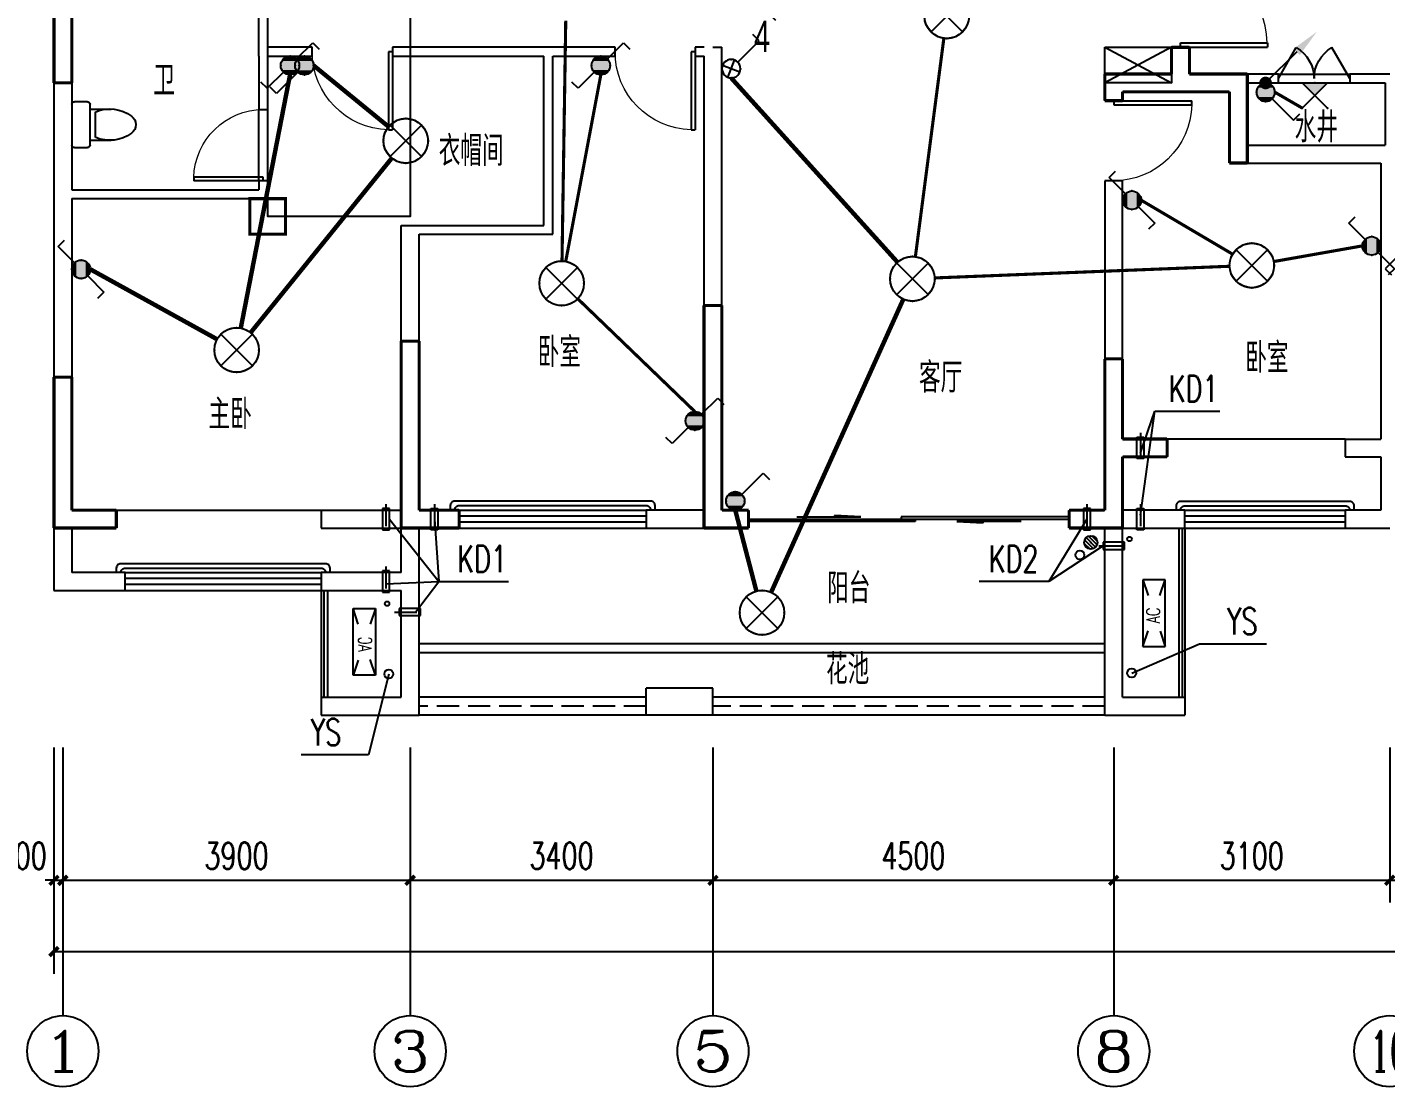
# Model space of a CAD drawing. Extents: x -993182 to -819982, y 169304 to 600104.
# Drawn here: x -984650 to -969393, y 393127 to 405030 of the extents above; entities that cross this region are included whole.
import ezdxf
from ezdxf.enums import TextEntityAlignment as Align

# ---------------------------------------------------------------- set-up
doc = ezdxf.new("R2010")
doc.units = 0
doc.header["$LTSCALE"] = 1000
doc.header["$MEASUREMENT"] = 0
doc.linetypes.add('DASH', pattern=[0.35, 0.25, -0.1])
for name, color, linetype in [('AXIS', 3, 'Continuous'), ('AXIS_TEXT', 7, 'Continuous'), ('DIM-照明', 3, 'Continuous'), ('DIM_LEAD', 3, 'Continuous'), ('EQUIP-照明', 3, 'Continuous'), ('kan', 146, 'Continuous'), ('KTIAO', 124, 'Continuous'), ('LWIRE', 4, 'Continuous'), ('PUB_TEXT', 7, 'Continuous'), ('TEL_TEXT', 7, 'Continuous'), ('VPIPE-污水', 2, 'Continuous'), ('WALL', 4, 'Continuous'), ('WINDOW', 2, 'Continuous'), ('WIRE-照明', 1, 'Continuous'), ('冷凝水管', 6, 'Continuous'), ('家具', 187, 'Continuous'), ('栏杆', 169, 'Continuous'), ('空调、空调洞', 66, 'Continuous'), ('面层', 215, 'Continuous')]:
    doc.layers.add(name, color=color, linetype=linetype)
doc.layers.add('RENDERING', color=125, linetype='Continuous', lineweight=13)
doc.styles.add('_ROMANC', font='romanc__.ttf', dxfattribs={"width": 0.700005})
doc.styles.add('_TCH_AXIS', font='COMPLEX', dxfattribs={"bigfont": 'GBCBIG'})
doc.styles.add('_TCH_DIM', font='SIMPLEX', dxfattribs={"bigfont": 'GBCBIG'})
doc.styles.add('_TCH_DIM_T3', font='SIMPLEX', dxfattribs={"width": 0.705882, "bigfont": 'GBCBIG'})
doc.styles.add('_TEL_DIM', font='ICED', dxfattribs={"width": 0.8, "height": 3.5, "bigfont": 'BZHZ'})
doc.styles.add('COMPLEX', font='COMPLEX')
doc.styles.add('DIM_FONT', font='simplex_.ttf', dxfattribs={"width": 0.7, "bigfont": 'GBCBIG'})
doc.styles.get("Standard").update_dxf_attribs({"font": 'gbenor.shx', "bigfont": 'gbcbig.shx'})
doc.dimstyles.new('_TCH_ARCH&&100', dxfattribs={"dimtxt": 297.5, "dimasz": 100, "dimexe": 250, "dimexo": 300, "dimgap": 126.25, "dimtad": 1, "dimdec": 0, "dimzin": 0, "dimdsep": 46, "dimtxsty": '_TCH_DIM_T3', "dimblk": 'ARCHTICK', "dimcen": 0.09, "dimclrt": 7, "dimazin": 2, "dimtfac": 1, "dimtdec": 0, "dimtix": 1, "dimtmove": 2, "dimatfit": 3, "dimfxl": 0, "dimtolj": 1, "dimtzin": 0, "dimarcsym": 0})

# ---------------------------------------------------------------- blocks, each defined once
blk = doc.blocks.new('90304092557924')
at = {"layer": 'KTIAO'}
for p, q in [((-375, 125), (-198, 66)), ((-375, 125), (-375, -125)), ((375, 125), (-375, 125)), ((375, 125), (198, 66)), ((375, -125), (375, 125)), ((-203, -68), (-375, -125)), ((-375, -125), (375, -125)), ((200, -67), (375, -125))]:
    blk.add_line(p, q, dxfattribs=at)
at = {"layer": 'KTIAO', "style": '_ROMANC', "width": 0.7}
blk.add_text('AC', height=148.6, dxfattribs=at).set_placement((-113, -66))
at = {"layer": 'KTIAO', "style": 'DIM_FONT', "oblique": 0, "width": 0.6, "flags": 9}
for tag in ['XSIZE', 'YSIZE']:
    blk.add_attdef(tag, (-375, -125), '', height=0.5, dxfattribs=at)
blk = doc.blocks.new('A$C6A1B0631')
at = {"layer": '家具'}
for p, q in [((0, 527), (0, 667)), ((30, 697), (470, 697)), ((500, 667), (500, 527)), ((470, 497), (30, 497)), ((80, 497), (80, 267)), ((420, 497), (420, 267)), ((390, 437), (110, 437))]:
    blk.add_line(p, q, dxfattribs=at)
for centre, radius, start, end in [((30, 667), 30, 90, 180), ((470, 667), 30, 0, 90), ((30, 527), 30, 180, 270), ((470, 527), 30, 270, 0), ((477, 284), 398, 157.4505, 216.6381), ((23, 284), 398, 323.3619, 22.5495), ((250, 108), 110, 213.4509, 326.5491)]:
    blk.add_arc(centre, radius, start, end, dxfattribs=at)
blk = doc.blocks.new('q1')
at = {"color": 3, "const_width": 35}
for points in [[(-522893, -329518), (-522893, -327818)], [(-522693, -329518), (-522693, -328018)], [(-510343, -329418), (-510343, -329118)], [(-510343, -329118), (-510143, -329118)], [(-510143, -329418), (-510143, -329118)], [(-522693, -329518), (-522893, -329518)], [(-511093, -329418), (-510343, -329418)], [(-511093, -329718), (-511093, -329418)], [(-510143, -329418), (-509493, -329418)], [(-509493, -330418), (-509493, -329418)], [(-510893, -329618), (-510343, -329618)], [(-510893, -329718), (-510893, -329618)], [(-510343, -329618), (-509693, -329618)], [(-509693, -330418), (-509693, -329618)], [(-510893, -329718), (-511093, -329718)], [(-509493, -330418), (-509693, -330418)], [(-515593, -334518), (-515593, -332018)], [(-515593, -332018), (-515393, -332018)], [(-515393, -334318), (-515393, -332018)], [(-518993, -334518), (-518993, -332418)], [(-518993, -332418), (-518793, -332418)], [(-518793, -334318), (-518793, -332418)], [(-511093, -333518), (-511093, -332618)], [(-511093, -332618), (-510893, -332618)], [(-510893, -333518), (-510893, -332618)], [(-522893, -334518), (-522893, -332823)], [(-522893, -332823), (-522693, -332823)], [(-522693, -334318), (-522693, -332823)], [(-511093, -334318), (-511093, -333518)], [(-510893, -333518), (-510393, -333518)], [(-510393, -333518), (-510393, -333718)], [(-510893, -334518), (-510893, -333718)], [(-510893, -333718), (-510393, -333718)], [(-522693, -334318), (-522193, -334318)], [(-522193, -334318), (-522193, -334518)], [(-518793, -334318), (-518343, -334318)], [(-518343, -334318), (-518343, -334518)], [(-515393, -334318), (-515093, -334318)], [(-515093, -334318), (-515093, -334518)], [(-511493, -334318), (-511093, -334318)], [(-511493, -334518), (-511493, -334318)], [(-522893, -334518), (-522193, -334518)], [(-518993, -334518), (-518343, -334518)], [(-515593, -334518), (-515093, -334518)], [(-511493, -334518), (-510893, -334518)]]:
    blk.add_lwpolyline(points, dxfattribs=at)
blk.add_lwpolyline([(-520293, -331218), (-520293, -330818), (-520693, -330818), (-520693, -331218)], close=True, dxfattribs=at)
blk = doc.blocks.new('A$C06D6341B')
at = {"layer": '空调、空调洞', "linetype": 'DASH'}
for p, q in [((40, 0), (40, 340)), ((80, 290), (0, 290)), ((0, 290), (0, 50)), ((80, 50), (80, 290)), ((0, 50), (80, 50))]:
    blk.add_line(p, q, dxfattribs=at)
blk = doc.blocks.new('$DorLib2D$00000131')
at = {"color": 0, "linetype": 'Continuous'}
for p, q in [((0.15, 0.125), (0.2319, 0.1973)), ((0.2319, 0.1973), (0.2319, 0.125)), ((-0.5, 0.125), (-0.5, 0)), ((0.0192, 0.125), (-0.5, 0.125)), ((0.0192, 0), (0.0192, 0.125)), ((0.35, 0.125), (0.15, 0.125)), ((-0.5, 0), (0.0192, 0)), ((-0.024, 0), (0.5, 0)), ((-0.024, -0.125), (-0.024, 0)), ((0.5, 0), (0.5, -0.125)), ((-0.35, -0.125), (-0.15, -0.125)), ((-0.2319, -0.1973), (-0.2319, -0.125)), ((-0.15, -0.125), (-0.2319, -0.1973)), ((0.5, -0.125), (-0.024, -0.125))]:
    blk.add_line(p, q, dxfattribs=at)
blk = doc.blocks.new('$DorLib2D$00000001')
for p, q in [((0.45, 0.975), (0.5, 0.975)), ((0.45, 0), (0.45, 0.975)), ((0.5, 0), (0.5, 0.975)), ((0.5, 0), (0.45, 0))]:
    blk.add_line(p, q)
at = {"lineweight": 13}
blk.add_arc((0.475, 0), 0.975, 91.4693, 180, dxfattribs=at)
blk = doc.blocks.new('$WINLIB2D$00000001')
at = {"color": 0}
for points in [[(-0.5, 0.5), (-0.5, -0.5)], [(-0.5, 0.5), (0.5, 0.5)], [(0.5, -0.5), (0.5, 0.5)], [(0.5, 0.1667), (-0.5, 0.1667)], [(0.5, -0.1667), (-0.5, -0.1667)], [(-0.5, -0.5), (0.5, -0.5)]]:
    blk.add_lwpolyline(points, dxfattribs=at)
blk = doc.blocks.new('$DorLib2D$00000231')
at = {"color": 0}
for p, q in [((-0.5, 0), (-0.25, 0.433)), ((0.5, 0), (0.25, 0.433))]:
    blk.add_line(p, q, dxfattribs=at)
for centre, start, end in [((-0.5, 0), 0, 60), ((0.5, 0), 120, 180)]:
    blk.add_arc(centre, 0.5, start, end, dxfattribs=at)
blk = doc.blocks.new('_AXISO')
blk.add_circle((0, 0), 0.5)
at = {"layer": 'AXIS_TEXT', "style": 'COMPLEX', "width": 1.041667}
blk.add_attdef('A', text='', height=0.56, dxfattribs=at).set_placement((-0.25, -0.28), (0.25, -0.28), align=Align.FIT)
blk = doc.blocks.new('$lvtry$00000171')
for p, q in [((-74, 11), (-11, 74)), ((-70, -27), (27, 70)), ((-53, -53), (53, 53)), ((-27, -70), (70, 27)), ((11, -74), (74, -11))]:
    blk.add_line(p, q)
blk.add_circle((0, 0), 75)
blk.add_point((0, 0))
blk = doc.blocks.new('_ArchTick')
at = {"color": 0, "linetype": 'ByBlock', "const_width": 0.4}
blk.add_lwpolyline([(-0.5, -0.5), (0.5, 0.5)], dxfattribs=at)
blk = doc.blocks.new('*D586')
at = {"layer": 'AXIS', "color": 0, "lineweight": -2}
for p, q in [((-345509, -347382), (-345509, -349922)), ((-285409, -347382), (-285409, -349922)), ((-345509, -349672), (-285409, -349672))]:
    blk.add_line(p, q, dxfattribs=at)
at = {"layer": 'Defpoints', "color": 0}
for p in [(-345509, -347082), (-285409, -347082), (-285409, -349672)]:
    blk.add_point(p, dxfattribs=at)
at = {"layer": 'AXIS', "color": 0, "lineweight": -2, "xscale": 100, "yscale": 100, "zscale": 100, "rotation": 180}
blk.add_blockref('_ArchTick', (-345509, -349672), dxfattribs=at)
at = {"layer": 'AXIS', "color": 0, "lineweight": -2, "xscale": 100, "yscale": 100, "zscale": 100}
blk.add_blockref('_ArchTick', (-285409, -349672), dxfattribs=at)
at = {"layer": 'AXIS', "color": 7, "insert": (-315459, -349397), "char_height": 297.5, "attachment_point": 5, "style": '_TCH_DIM_T3'}
blk.add_mtext('\\A1;60100', dxfattribs=at)
blk = doc.blocks.new('*D587')
at = {"layer": 'AXIS', "color": 0, "lineweight": -2}
for p, q in [((-345509, -347382), (-345509, -349122)), ((-345409, -347382), (-345409, -349122)), ((-345509, -348872), (-345609, -348872)), ((-345509, -348872), (-345409, -348872)), ((-345409, -348872), (-345309, -348872))]:
    blk.add_line(p, q, dxfattribs=at)
at = {"layer": 'Defpoints', "color": 0}
for p in [(-345509, -347082), (-345409, -347082), (-345409, -348872)]:
    blk.add_point(p, dxfattribs=at)
at = {"layer": 'AXIS', "color": 0, "lineweight": -2, "xscale": 100, "yscale": 100, "zscale": 100}
blk.add_blockref('_ArchTick', (-345509, -348872), dxfattribs=at)
at = {"layer": 'AXIS', "color": 0, "lineweight": -2, "xscale": 100, "yscale": 100, "zscale": 100, "rotation": 180}
blk.add_blockref('_ArchTick', (-345409, -348872), dxfattribs=at)
at = {"layer": 'AXIS', "color": 7, "insert": (-345859, -348597), "char_height": 297.5, "attachment_point": 5, "style": '_TCH_DIM_T3'}
blk.add_mtext('\\A1;100', dxfattribs=at)
blk = doc.blocks.new('*D588')
at = {"layer": 'AXIS', "color": 0, "lineweight": -2}
for p, q in [((-345409, -347382), (-345409, -349122)), ((-341509, -347382), (-341509, -349122)), ((-345409, -348872), (-341509, -348872))]:
    blk.add_line(p, q, dxfattribs=at)
at = {"layer": 'Defpoints', "color": 0}
for p in [(-345409, -347082), (-341509, -347082), (-341509, -348872)]:
    blk.add_point(p, dxfattribs=at)
at = {"layer": 'AXIS', "color": 0, "lineweight": -2, "xscale": 100, "yscale": 100, "zscale": 100, "rotation": 180}
blk.add_blockref('_ArchTick', (-345409, -348872), dxfattribs=at)
at = {"layer": 'AXIS', "color": 0, "lineweight": -2, "xscale": 100, "yscale": 100, "zscale": 100}
blk.add_blockref('_ArchTick', (-341509, -348872), dxfattribs=at)
at = {"layer": 'AXIS', "color": 7, "insert": (-343459, -348597), "char_height": 297.5, "attachment_point": 5, "style": '_TCH_DIM_T3'}
blk.add_mtext('\\A1;3900', dxfattribs=at)
blk = doc.blocks.new('*D589')
at = {"layer": 'AXIS', "color": 0, "lineweight": -2}
for p, q in [((-341509, -347382), (-341509, -349122)), ((-338109, -347382), (-338109, -349122)), ((-341509, -348872), (-338109, -348872))]:
    blk.add_line(p, q, dxfattribs=at)
at = {"layer": 'Defpoints', "color": 0}
for p in [(-341509, -347082), (-338109, -347082), (-338109, -348872)]:
    blk.add_point(p, dxfattribs=at)
at = {"layer": 'AXIS', "color": 0, "lineweight": -2, "xscale": 100, "yscale": 100, "zscale": 100, "rotation": 180}
blk.add_blockref('_ArchTick', (-341509, -348872), dxfattribs=at)
at = {"layer": 'AXIS', "color": 0, "lineweight": -2, "xscale": 100, "yscale": 100, "zscale": 100}
blk.add_blockref('_ArchTick', (-338109, -348872), dxfattribs=at)
at = {"layer": 'AXIS', "color": 7, "insert": (-339809, -348597), "char_height": 297.5, "attachment_point": 5, "style": '_TCH_DIM_T3'}
blk.add_mtext('\\A1;3400', dxfattribs=at)
blk = doc.blocks.new('*D590')
at = {"layer": 'AXIS', "color": 0, "lineweight": -2}
for p, q in [((-338109, -347382), (-338109, -349122)), ((-333609, -347382), (-333609, -349122)), ((-338109, -348872), (-333609, -348872))]:
    blk.add_line(p, q, dxfattribs=at)
at = {"layer": 'Defpoints', "color": 0}
for p in [(-338109, -347082), (-333609, -347082), (-333609, -348872)]:
    blk.add_point(p, dxfattribs=at)
at = {"layer": 'AXIS', "color": 0, "lineweight": -2, "xscale": 100, "yscale": 100, "zscale": 100, "rotation": 180}
blk.add_blockref('_ArchTick', (-338109, -348872), dxfattribs=at)
at = {"layer": 'AXIS', "color": 0, "lineweight": -2, "xscale": 100, "yscale": 100, "zscale": 100}
blk.add_blockref('_ArchTick', (-333609, -348872), dxfattribs=at)
at = {"layer": 'AXIS', "color": 7, "insert": (-335859, -348597), "char_height": 297.5, "attachment_point": 5, "style": '_TCH_DIM_T3'}
blk.add_mtext('\\A1;4500', dxfattribs=at)
blk = doc.blocks.new('*D591')
at = {"layer": 'AXIS', "color": 0, "lineweight": -2}
for p, q in [((-333609, -347382), (-333609, -349122)), ((-330509, -347382), (-330509, -349122)), ((-333609, -348872), (-330509, -348872))]:
    blk.add_line(p, q, dxfattribs=at)
at = {"layer": 'Defpoints', "color": 0}
for p in [(-333609, -347082), (-330509, -347082), (-330509, -348872)]:
    blk.add_point(p, dxfattribs=at)
at = {"layer": 'AXIS', "color": 0, "lineweight": -2, "xscale": 100, "yscale": 100, "zscale": 100, "rotation": 180}
blk.add_blockref('_ArchTick', (-333609, -348872), dxfattribs=at)
at = {"layer": 'AXIS', "color": 0, "lineweight": -2, "xscale": 100, "yscale": 100, "zscale": 100}
blk.add_blockref('_ArchTick', (-330509, -348872), dxfattribs=at)
at = {"layer": 'AXIS', "color": 7, "insert": (-332059, -348597), "char_height": 297.5, "attachment_point": 5, "style": '_TCH_DIM_T3'}
blk.add_mtext('\\A1;3100', dxfattribs=at)
blk = doc.blocks.new('*D592')
at = {"layer": 'AXIS', "color": 0, "lineweight": -2}
for p, q in [((-330509, -347382), (-330509, -349122)), ((-327409, -347382), (-327409, -349122)), ((-330509, -348872), (-327409, -348872))]:
    blk.add_line(p, q, dxfattribs=at)
at = {"layer": 'Defpoints', "color": 0}
for p in [(-330509, -347082), (-327409, -347082), (-327409, -348872)]:
    blk.add_point(p, dxfattribs=at)
at = {"layer": 'AXIS', "color": 0, "lineweight": -2, "xscale": 100, "yscale": 100, "zscale": 100, "rotation": 180}
blk.add_blockref('_ArchTick', (-330509, -348872), dxfattribs=at)
at = {"layer": 'AXIS', "color": 0, "lineweight": -2, "xscale": 100, "yscale": 100, "zscale": 100}
blk.add_blockref('_ArchTick', (-327409, -348872), dxfattribs=at)
at = {"layer": 'AXIS', "color": 7, "insert": (-328959, -348597), "char_height": 297.5, "attachment_point": 5, "style": '_TCH_DIM_T3'}
blk.add_mtext('\\A1;3100', dxfattribs=at)
blk = doc.blocks.new('$equip$00001154')
for p, q in [((0, 0.283), (0, -0.283)), ((0, 0.283), (0.566, -0.283)), ((0.566, 0.283), (0, -0.283))]:
    blk.add_line(p, q)
for p in [(0, 0.004), (0.283, 0), (0.566, 0.283), (0.566, -0.283)]:
    blk.add_point(p)
blk.add_solid([(0, -0.283), (0.283, 0), (0, 0.283)])
at = {"layer": 'TEL_TEXT', "style": '_TEL_DIM', "flags": 1}
blk.add_attdef('A', text='', height=0.00002, dxfattribs=at).set_placement((0, 0), align=Align.MIDDLE_CENTER)
blk = doc.blocks.new('$equip$00001962')
for p, q in [((0.147, 0.356), (0.625, 0.833)), ((0.625, 0.833), (0.766, 0.692))]:
    blk.add_line(p, q)
blk.add_circle((0, 0.208), 0.208)
for p in [(0, 0.417), (-0.208, 0.208), (0, 0), (0.208, 0.208)]:
    blk.add_point(p)
for points in [[(-0.18, 0.313), (0.18, 0.313), (-0.208, 0.208), (0.208, 0.208)], [(-0.104, 0.389), (0.104, 0.389), (-0.18, 0.313), (0.18, 0.313)], [(0, 0.417), (0, 0.417), (-0.104, 0.389), (0.104, 0.389)], [(-0.18, 0.104), (0.18, 0.104), (-0.208, 0.208), (0.208, 0.208)], [(-0.104, 0.028), (0.104, 0.028), (-0.18, 0.104), (0.18, 0.104)], [(0, 0), (0, 0), (-0.104, 0.028), (0.104, 0.028)]]:
    blk.add_solid(points)
at = {"layer": 'TEL_TEXT', "style": '_TEL_DIM', "flags": 1}
blk.add_attdef('A', text='', height=0.00002, dxfattribs=at).set_placement((0, 0), align=Align.MIDDLE_CENTER)
blk = doc.blocks.new('$TelecSys$00000079')
for p, q in [((0.7, 0.7), (0, 0)), ((0.104, 0.104), (0.104, 0.104)), ((-0.104, -0.104), (-0.104, -0.104))]:
    blk.add_line(p, q)
at = {"const_width": 0.142}
blk.add_lwpolyline([(-0.071, 0, 1), (0.071, 0, 1)], format="xyb", close=True, dxfattribs=at)
blk.add_solid([(0.63, 0.77), (0.77, 0.63), (1.15, 1.15)])
at = {"width": 0.8, "flags": 9}
blk.add_attdef('A', (0, 0), '', height=0.00002, dxfattribs=at)
blk = doc.blocks.new('$equip$00002539')
for p, q in [((-0.354, 0.354), (0.354, -0.354)), ((0.354, 0.354), (-0.354, -0.354))]:
    blk.add_line(p, q)
at = {"const_width": 0.04}
blk.add_lwpolyline([(-0.5, 0, 1), (0.5, 0, 1), (-0.5, 0, 0.911406)], format="xyb", dxfattribs=at)
blk.add_circle((0, 0), 0.5)
for p in [(0, 0.5), (-0.5, 0), (0.5, 0), (0, -0.5)]:
    blk.add_point(p)
at = {"color": 7, "style": '_TEL_DIM', "flags": 1}
blk.add_attdef('A', text='', height=0.00002, dxfattribs=at).set_placement((0, 0), align=Align.MIDDLE_CENTER)
blk = doc.blocks.new('$equip$00001208')
for p, q in [((0.147, 0.356), (0.512, 0.72)), ((0.512, 0.72), (0.653, 0.579)), ((-0.147, 0.061), (-0.512, -0.304)), ((-0.512, -0.304), (-0.653, -0.162))]:
    blk.add_line(p, q)
blk.add_circle((0, 0.208), 0.208)
for points in [[(-0.18, 0.312), (0.18, 0.312), (-0.208, 0.208), (0.208, 0.208)], [(-0.104, 0.389), (0.104, 0.389), (-0.18, 0.312), (0.18, 0.312)], [(0, 0.417), (0, 0.417), (-0.104, 0.389), (0.104, 0.389)], [(-0.18, 0.104), (0.18, 0.104), (-0.208, 0.208), (0.208, 0.208)], [(-0.104, 0.028), (0.104, 0.028), (-0.18, 0.104), (0.18, 0.104)], [(0, 0), (0, 0), (-0.104, 0.028), (0.104, 0.028)]]:
    blk.add_solid(points)
at = {"layer": 'EQUIP-照明'}
for p in [(0, 0.417), (-0.208, 0.208), (0, 0), (0.208, 0.208)]:
    blk.add_point(p, dxfattribs=at)
at = {"layer": 'EQUIP-照明', "flags": 9}
blk.add_attdef('A', (0, 0), '', height=0.00002, dxfattribs=at)
blk = doc.blocks.new('$TELECSYS$00000095')
blk.add_line((0.4, 0.4), (-0.4, -0.4))
at = {"width": 0.8}
blk.add_attdef('N', text='', height=1, dxfattribs=at).set_placement((-0.017, 1.056), align=Align.MIDDLE)
blk = doc.blocks.new('$TelecSys$00000152')
blk.add_blockref('$TELECSYS$00000095', (0, 0))
at = {"style": '_TEL_DIM', "width": 0.7}
blk.add_attdef('N', text='', height=0.875, dxfattribs=at).set_placement((-0.015, 0.924), align=Align.MIDDLE)
blk = doc.blocks.new('$equip$00003183')
for p, q in [((0.147, 0.356), (0.625, 0.833)), ((0.625, 0.833), (0.766, 0.692)), ((-0.076, 0.402), (0.076, 0.014)), ((-0.194, 0.132), (0.194, 0.285))]:
    blk.add_line(p, q)
blk.add_circle((0, 0.208), 0.208)
for p in [(0, 0.417), (-0.208, 0.208), (0, 0), (0.208, 0.208)]:
    blk.add_point(p)
at = {"flags": 9}
blk.add_attdef('A', (0, 0), '', height=0.00002, dxfattribs=at)
blk = doc.blocks.new('5#、7#楼参照')
at = {"color": 6}
blk.add_lwpolyline([(-343108.8, -338415.6), (-341508.8, -338415.6), (-341508.8, -341415.6), (-343108.8, -341415.6)], close=True, dxfattribs=at)
for centre in [(-341748.8, -346554.8), (-333406.5, -346544.2)]:
    blk.add_circle(centre, 50, dxfattribs=at)
at = {"layer": 'AXIS'}
for p, q in [((-345408.8, -348299.2), (-345408.8, -350391.7)), ((-341508.8, -348299.2), (-341508.8, -350391.7)), ((-338108.8, -348299.2), (-338108.8, -350391.7)), ((-333608.8, -348299.2), (-333608.8, -350391.7))]:
    blk.add_line(p, q, dxfattribs=at)
at = {"layer": 'DIM_LEAD'}
for p, q in [((-333308.8, -344070.1), (-333145.8, -343603.2)), ((-333306.8, -344770.1), (-333145.8, -343603.2)), ((-333306.8, -344770.1), (-333145.8, -343603.2)), ((-333306.8, -344770.1), (-333145.8, -343603.2)), ((-333306.8, -344770.1), (-333145.8, -343603.2)), ((-333306.8, -344770.1), (-333145.8, -343603.2)), ((-333145.8, -343603.2), (-332417.1, -343603.2)), ((-341740.8, -344815.6), (-341186.5, -345515.6)), ((-341236.8, -344815.6), (-341186.5, -345515.6)), ((-333908.8, -344815.6), (-334337, -345515.6)), ((-333908.8, -344815.6), (-334337, -345515.6)), ((-333908.8, -344815.6), (-334337, -345515.6)), ((-333908.8, -344815.6), (-334337, -345515.6)), ((-333908.8, -344815.6), (-334337, -345515.6)), ((-333726.8, -345115.6), (-334337, -345515.6)), ((-341780.8, -345540.5), (-341186.5, -345515.6)), ((-341449.5, -345858.5), (-341186.5, -345515.6)), ((-341449.5, -345858.5), (-341186.5, -345515.6)), ((-341449.5, -345858.5), (-341186.5, -345515.6)), ((-341449.5, -345858.5), (-341186.5, -345515.6)), ((-341449.5, -345858.5), (-341186.5, -345515.6)), ((-341186.5, -345515.6), (-340405.6, -345515.6)), ((-334337, -345515.6), (-335117.9, -345515.6)), ((-333406.5, -346544.2), (-332646.5, -346215.6)), ((-332646.5, -346215.6), (-331892, -346215.6)), ((-341748.8, -346554.8), (-341977.1, -347461)), ((-341977.1, -347461), (-342731.6, -347461))]:
    blk.add_line(p, q, dxfattribs=at)
at = {"layer": 'kan'}
for p, q in [((-332808.8, -344915.6), (-332808.8, -346815.6)), ((-342508.8, -345615.6), (-342508.8, -346815.6))]:
    blk.add_line(p, q, dxfattribs=at)
at = {"layer": 'kan', "color": 124, "elevation": 0}
for points in [[(-333708.8, -346215.6), (-341408.8, -346215.6), (-341408.8, -346215.6)], [(-333708.8, -346315.6), (-341408.8, -346315.6)]]:
    blk.add_lwpolyline(points, dxfattribs=at)
at = {"layer": 'kan'}
for points in [[(-338858.8, -346815.6), (-341408.8, -346815.6)], [(-333708.8, -346815.6), (-338108.8, -346815.6)], [(-338858.8, -347015.6), (-341408.8, -347015.6)], [(-333708.8, -347015.6), (-338108.8, -347015.6)]]:
    blk.add_lwpolyline(points, dxfattribs=at)
at = {"layer": 'kan', "linetype": 'DASH'}
for points in [[(-338858.8, -346915.6), (-341408.8, -346915.6)], [(-333708.8, -346915.6), (-338108.8, -346915.6)]]:
    blk.add_lwpolyline(points, dxfattribs=at)
at = {"layer": 'VPIPE-污水'}
blk.add_circle((-333988.9, -345217.4, -76423.5), 50, dxfattribs=at)
at = {"layer": 'WALL'}
for p, q in [((-345508.8, -338215.6), (-345508.8, -341115.6)), ((-345308.8, -338415.6), (-345308.8, -341115.6)), ((-343208.8, -339615.6), (-343208.8, -338415.6)), ((-343108.8, -339515.6), (-343108.8, -338415.6)), ((-342608.8, -339515.6), (-343108.8, -339515.6)), ((-342608.8, -339615.6), (-342608.8, -339515.6)), ((-339908.8, -339515.6), (-341708.8, -339515.6)), ((-341708.8, -339515.6), (-341708.8, -339615.6)), ((-339208.8, -339515.6), (-339908.8, -339515.6)), ((-339208.8, -339615.6), (-339208.8, -339515.6)), ((-338208.8, -339515.6), (-338308.8, -339515.6)), ((-338308.8, -339515.6), (-338308.8, -339615.6)), ((-338110.4, -339514), (-338108.8, -339514)), ((-338108.8, -339514), (-338008.8, -339515.6)), ((-338008.8, -339615.6), (-338008.8, -339515.6)), ((-332758.8, -339515.6), (-332958.8, -339515.6)), ((-332958.8, -339515.6), (-332958.8, -339815.6)), ((-332758.8, -339815.6), (-332758.8, -339515.6)), ((-343208.8, -339615.6), (-343208.8, -340215.6)), ((-343108.8, -339615.6), (-342608.8, -339615.6)), ((-343108.8, -340215.6), (-343108.8, -339615.6)), ((-341708.8, -339615.6), (-340008.8, -339615.6)), ((-340008.8, -341515.6), (-340008.8, -339615.6)), ((-339908.8, -339615.6), (-339208.8, -339615.6)), ((-339908.8, -341615.6), (-339908.8, -339615.6)), ((-338308.8, -339615.6), (-338208.8, -339615.6)), ((-338208.8, -344715.6), (-338208.8, -339615.6)), ((-338008.8, -344715.6), (-338008.8, -339615.6)), ((-333708.8, -339815.6), (-333708.8, -340115.6)), ((-333708.8, -339815.6), (-332958.8, -339815.6)), ((-332758.8, -339815.6), (-332208.8, -339815.6)), ((-332208.8, -339815.6), (-332108.8, -339815.6)), ((-331758.8, -339815.6), (-332108.8, -339815.6)), ((-331758.8, -339915.6), (-331758.8, -339815.6)), ((-330508.8, -339815.6), (-330958.8, -339815.6)), ((-330958.8, -339815.6), (-330958.8, -339915.6)), ((-333508.8, -340115.6), (-333508.8, -340015.6)), ((-333508.8, -340015.6), (-332858.8, -340015.6)), ((-332858.8, -340015.6), (-332308.8, -340015.6)), ((-332308.8, -340015.6), (-332308.8, -340815.6)), ((-332108.8, -339915.6), (-331758.8, -339915.6)), ((-332108.8, -340015.6), (-332108.8, -339915.6)), ((-332108.8, -340015.6), (-332108.8, -340615.6)), ((-332108.8, -340015.6), (-332108.8, -340015.6)), ((-330958.8, -339915.6), (-330558.8, -339915.6)), ((-330558.8, -339915.6), (-330558.8, -340615.6)), ((-343208.8, -340215.6), (-343108.8, -340215.6)), ((-333708.8, -340115.6), (-333508.8, -340115.6)), ((-332108.8, -340615.6), (-330558.8, -340615.6)), ((-332308.8, -340815.6), (-330608.8, -340815.6)), ((-330608.8, -340815.6), (-330608.8, -343915.6)), ((-345508.8, -341115.6), (-345508.8, -344815.6)), ((-345308.8, -341115.6), (-343208.8, -341115.6)), ((-343108.8, -341015.6), (-343208.8, -341015.6)), ((-343208.8, -341015.6), (-343208.8, -341115.6)), ((-343108.8, -341215.6), (-343108.8, -341015.6)), ((-333508.8, -341015.6), (-333708.8, -341015.6)), ((-333708.8, -341015.6), (-333708.8, -344015.6)), ((-333508.8, -343915.6), (-333508.8, -341015.6)), ((-345308.8, -341215.6), (-343108.8, -341215.6)), ((-345308.8, -341215.6), (-345308.8, -344715.6)), ((-341608.8, -344715.6), (-341608.8, -341515.6)), ((-341608.8, -341515.6), (-340008.8, -341515.6)), ((-341408.8, -344715.6), (-341408.8, -341615.6)), ((-341408.8, -341615.6), (-339908.8, -341615.6)), ((-333708.8, -344715.6), (-333708.8, -344015.6)), ((-333508.8, -343915.6), (-333008.8, -343915.6)), ((-333008.8, -343915.6), (-333008.8, -344115.6)), ((-331008.8, -343915.6), (-330608.8, -343915.6)), ((-331008.8, -343915.6), (-331008.8, -344115.6)), ((-333508.8, -344115.6), (-333008.8, -344115.6)), ((-333508.8, -344715.6), (-333508.8, -344115.6)), ((-331008.8, -344115.6), (-330608.8, -344115.6)), ((-330608.8, -344115.6), (-330608.8, -344715.6)), ((-345308.8, -344715.6), (-344808.8, -344715.6)), ((-344808.8, -344715.6), (-344808.8, -344915.6)), ((-342508.8, -344715.6), (-341608.8, -344715.6)), ((-342508.8, -344715.6), (-342508.8, -344915.6)), ((-340958.8, -344715.6), (-341408.8, -344715.6)), ((-340958.8, -344915.6), (-340958.8, -344715.6)), ((-338208.8, -344715.6), (-338858.8, -344715.6)), ((-338858.8, -344715.6), (-338858.8, -344915.6)), ((-337708.8, -344715.6), (-338008.8, -344715.6)), ((-337708.8, -344915.6), (-337708.8, -344715.6)), ((-333708.8, -344715.6), (-334108.8, -344715.6)), ((-334108.8, -344715.6), (-334108.8, -344915.6)), ((-332808.8, -344715.6), (-333508.8, -344715.6)), ((-332808.8, -344915.6), (-332808.8, -344715.6)), ((-330608.8, -344715.6), (-331008.8, -344715.6)), ((-331008.8, -344715.6), (-331008.8, -344915.6)), ((-345508.8, -344815.6), (-345508.8, -345615.6)), ((-345308.8, -344915.6), (-344808.8, -344915.6)), ((-345308.8, -344915.6), (-345308.8, -345415.6)), ((-342508.8, -344915.6), (-341608.8, -344915.6)), ((-341608.8, -345415.6), (-341608.8, -344915.6)), ((-341408.8, -344915.6), (-340958.8, -344915.6)), ((-341408.8, -345515.6), (-341408.8, -344915.6)), ((-338858.8, -344915.6), (-338108.8, -344915.6)), ((-338108.8, -344915.6), (-337708.8, -344915.6)), ((-334108.8, -344915.6), (-333708.8, -344915.6)), ((-333708.8, -347015.6), (-333708.8, -344915.6)), ((-333508.8, -344915.6), (-332808.8, -344915.6)), ((-333508.8, -346815.6), (-333508.8, -344915.6)), ((-331008.8, -344915.6), (-330508.8, -344915.6)), ((-344708.8, -345415.6), (-345308.8, -345415.6)), ((-344708.8, -345615.6), (-344708.8, -345415.6)), ((-341608.8, -345415.6), (-342508.8, -345415.6)), ((-342508.8, -345415.6), (-342508.8, -345615.6)), ((-341408.8, -347015.6), (-341408.8, -345515.6)), ((-345508.8, -345615.6), (-344708.8, -345615.6)), ((-342508.8, -345615.6), (-341608.8, -345615.6)), ((-341608.8, -346815.6), (-341608.8, -345615.6)), ((-338108.8, -346715.6), (-338858.8, -346715.6)), ((-338858.8, -347015.6), (-338858.8, -346715.6)), ((-338108.8, -347015.6), (-338108.8, -346715.6)), ((-342508.8, -346815.6), (-341608.8, -346815.6)), ((-342508.8, -346815.6), (-342508.8, -347015.6)), ((-333508.8, -346815.6), (-332808.8, -346815.6)), ((-332808.8, -346815.6), (-332808.8, -347015.6)), ((-342508.8, -347015.6), (-341408.8, -347015.6)), ((-338108.8, -347015.6), (-338858.8, -347015.6)), ((-333708.8, -347015.6), (-332808.8, -347015.6))]:
    blk.add_line(p, q, dxfattribs=at)
at = {"layer": 'WINDOW'}
for p, q in [((-331758.8, -339815.6, 0), (-330958.8, -339815.6, 0)), ((-331758.8, -339915.6, 0), (-330958.8, -339915.6, 0)), ((-343208.8, -341015.6, 0), (-343208.8, -340215.6, 0)), ((-331008.8, -343915.6), (-333008.8, -343915.6)), ((-344808.8, -344715.6), (-342508.8, -344715.6))]:
    blk.add_line(p, q, dxfattribs=at)
at = {"layer": '冷凝水管'}
for centre in [(-333431.8, -345038.5, -76423.5), (-341768, -345765)]:
    blk.add_circle(centre, 25, dxfattribs=at)
at = {"layer": '家具'}
blk.add_lwpolyline([(-333708.8, -339515.6), (-332958.8, -339515.6), (-332958.8, -339915.6), (-333708.8, -339915.6)], close=True, dxfattribs=at)
for points in [[(-332958.8, -339515.6), (-333708.8, -339915.6)], [(-333708.8, -339515.6), (-332958.8, -339915.6)]]:
    blk.add_lwpolyline(points, dxfattribs=at)
at = {"layer": '栏杆'}
for p, q in [((-332878.8, -344915.6), (-332878.8, -346815.6)), ((-332838.8, -344915.6), (-332838.8, -346815.6)), ((-342478.8, -345615.6), (-342478.8, -346815.6)), ((-342438.8, -345615.6), (-342438.8, -346815.6))]:
    blk.add_line(p, q, dxfattribs=at)
for points in [[(-338758.8, -344712.2), (-338758.8, -344662.2, 0.4142136), (-338808.8, -344612.2), (-341008.8, -344612.2, 0.4142136), (-341058.8, -344662.2), (-341058.8, -344712.2)], [(-330908.8, -344715.6), (-330908.8, -344665.6, 0.4142136), (-330958.8, -344615.6), (-332858.8, -344615.6, 0.4142136), (-332908.8, -344665.6), (-332908.8, -344715.6)], [(-341008.8, -344712.2), (-341008.8, -344712.2, -0.4142136), (-340958.8, -344662.2), (-338858.8, -344662.2, -0.4142136), (-338808.8, -344712.2), (-338808.8, -344712.2)], [(-332858.8, -344715.6), (-332858.8, -344715.6, -0.4142136), (-332808.8, -344665.6), (-331008.8, -344665.6, -0.4142136), (-330958.8, -344715.6), (-330958.8, -344715.6)], [(-342408.8, -345415.6), (-342408.8, -345365.6, 0.4142136), (-342458.8, -345315.6), (-344758.8, -345315.6, 0.4142136), (-344808.8, -345365.6), (-344808.8, -345415.6)], [(-344758.8, -345415.6), (-344758.8, -345415.6, -0.4142136), (-344708.8, -345365.6), (-342508.8, -345365.6, -0.4142136), (-342458.8, -345415.6), (-342458.8, -345415.6)]]:
    blk.add_lwpolyline(points, format="xyb", dxfattribs=at)
at = {"layer": 'AXIS'}
ref = blk.add_blockref('_AXISO', (-345408.8, -350791.7), dxfattribs=dict(at, xscale=800, yscale=800, zscale=800))
ref.add_attrib('A', '1', dxfattribs={"layer": 'AXIS_TEXT', "height": 452.5, "style": '_TCH_AXIS', "width": 2.333333}).set_placement((-345635.1, -351017.9), (-345182.5, -351017.9), align=Align.FIT)
ref = blk.add_blockref('_AXISO', (-341508.8, -350791.7), dxfattribs=dict(at, xscale=800, yscale=800, zscale=800))
ref.add_attrib('A', '3', dxfattribs={"layer": 'AXIS_TEXT', "height": 452.5, "style": '_TCH_AXIS', "width": 1.5}).set_placement((-341735.1, -351017.9), (-341282.5, -351017.9), align=Align.FIT)
ref = blk.add_blockref('_AXISO', (-338108.8, -350791.7), dxfattribs=dict(at, xscale=800, yscale=800, zscale=800))
ref.add_attrib('A', '5', dxfattribs={"layer": 'AXIS_TEXT', "height": 452.5, "style": '_TCH_AXIS', "width": 1.5}).set_placement((-338335.1, -351017.9), (-337882.5, -351017.9), align=Align.FIT)
ref = blk.add_blockref('_AXISO', (-333608.8, -350791.7), dxfattribs=dict(at, xscale=800, yscale=800, zscale=800))
ref.add_attrib('A', '8', dxfattribs={"layer": 'AXIS_TEXT', "height": 452.5, "style": '_TCH_AXIS', "width": 1.5}).set_placement((-333835.1, -351017.9), (-333382.5, -351017.9), align=Align.FIT)
ref = blk.add_blockref('_AXISO', (-330508.8, -350791.7), dxfattribs=dict(at, xscale=800, yscale=800, zscale=800))
ref.add_attrib('A', '10', dxfattribs={"layer": 'AXIS_TEXT', "height": 452.55, "style": '_TCH_AXIS', "width": 0.724138}).set_placement((-330735.1, -351017.9), (-330282.5, -351017.9), align=Align.FIT)
at = {"layer": 'RENDERING', "rotation": 90}
blk.add_blockref('90304092557924', (-333156.6, -345871.1), dxfattribs=at)
at = {"layer": 'RENDERING', "xscale": -1, "rotation": 270}
blk.add_blockref('90304092557924', (-342024.3, -346194.5), dxfattribs=at)
at = {"layer": 'WINDOW'}
for name, p, xscale, yscale, zscale, rotation in [('$DorLib2D$00000001', (-332858.8, -339015.6), 1000, 1000, 1000, 270), ('$DorLib2D$00000001', (-342158.8, -339565.6), 900, -900, 900, 359.999999998949), ('$DorLib2D$00000001', (-338758.8, -339565.6), 900, -900, 900, 359.9999999989476), ('$DorLib2D$00000231', (-331358.8, -339865.6), -800, 800, -800, 359.9999999999875), ('$DorLib2D$00000001', (-343158.8, -340615.6), -800, 800, -800, 90), ('$DorLib2D$00000001', (-333608.8, -340565.6), 900, -900, 900, 90.00000000003497), ('$WINLIB2D$00000001', (-339908.8, -344815.6), 2100, -200, 2100, 359.9999999999843), ('$WINLIB2D$00000001', (-331908.8, -344815.6), -1800, 200, -1800, 180), ('$WINLIB2D$00000001', (-343608.8, -345515.6), 2200, -200, 2200, 359.9999999999838)]:
    blk.add_blockref(name, p, dxfattribs=dict(at, xscale=xscale, yscale=yscale, zscale=zscale, rotation=rotation))
at = {"layer": 'WINDOW', "xscale": 3600, "yscale": -200, "zscale": 3600}
blk.add_blockref('$DorLib2D$00000131', (-335908.8, -344815.6), dxfattribs=at)
at = {"layer": '家具', "xscale": -1.03000020980835, "yscale": 1.03000020980835, "zscale": 1.029999999998836, "rotation": 90}
blk.add_blockref('A$C6A1B0631', (-344590.7, -340126.6), dxfattribs=at)
at = {"layer": '家具', "rotation": 89.99999999999999}
blk.add_blockref('$lvtry$00000171', (-333865.7, -345076.3, -76423.5), dxfattribs=at)
at = {"layer": '空调、空调洞', "xscale": -1, "rotation": 180}
for p in [(-333348.8, -343845.6, -76423.5), (-341276.8, -344645.6, -76423.5), (-333348.8, -344645.6, -76423.5)]:
    blk.add_blockref('A$C06D6341B', p, dxfattribs=at)
at = {"layer": '空调、空调洞'}
for p, rotation in [((-341740.8, -344645.6, -76423.5), 180), ((-333868.8, -344645.6, -76423.5), 180), ((-333776.8, -345075.6, -76423.5), 270), ((-341740.8, -345345.6, -76423.5), 180), ((-341683.7, -345818.5), 269.9999999999999)]:
    blk.add_blockref('A$C06D6341B', p, dxfattribs=dict(at, rotation=rotation))
at = {"layer": '面层'}
blk.add_blockref('q1', (177384, -10397.2), dxfattribs=at)
at = {"layer": 'DIM_LEAD', "color": 7, "style": '_TCH_DIM', "width": 0.705882}
for s, p in [('KD1', (-332992.1, -343498.2)), ('KD1', (-340980.6, -345410.6)), ('KD2', (-335012.9, -345410.6)), ('YS', (-332337, -346110.6)), ('YS', (-342626.6, -347356))]:
    blk.add_text(s, height=297.5, dxfattribs=at).set_placement(p)
at = {"layer": 'AXIS'}
dim = blk.add_linear_dim(base=(-345408.8, -348871.7), p1=(-345508.8, -347082), p2=(-345408.8, -347082), angle=0, dimstyle='_TCH_ARCH&&100', dxfattribs=at)
dim.commit()
dim.dimension.update_dxf_attribs({"geometry": '*D587', "text_midpoint": (-345858.8, -348596.7), "dimtype": 129})
for p1, p2, distance, picture, middle in [((-345508.8, -347082), (-285408.8, -347082), -2589.7, '*D586', (-315458.8, -349396.7)), ((-345408.8, -347082), (-341508.8, -347082), -1789.7, '*D588', (-343458.8, -348596.7)), ((-341508.8, -347082), (-338108.8, -347082), -1789.7, '*D589', (-339808.8, -348596.7)), ((-338108.8, -347082), (-333608.8, -347082), -1789.7, '*D590', (-335858.8, -348596.7)), ((-333608.8, -347082), (-330508.8, -347082), -1789.7, '*D591', (-332058.8, -348596.7)), ((-330508.8, -347082), (-327408.8, -347082), -1789.7, '*D592', (-328958.8, -348596.7))]:
    dim = blk.add_aligned_dim(p1=p1, p2=p2, distance=distance, dimstyle='_TCH_ARCH&&100', dxfattribs=at)
    dim.commit()
    dim.dimension.update_dxf_attribs({"geometry": picture, "text_midpoint": middle})

msp = doc.modelspace()

# ---------------------------------------------------------------- linework, layer by layer
at = {"layer": 'WIRE-照明', "linetype": 'Continuous', "const_width": 35, "elevation": 0}
for points in [[(-978644, 402403), (-978602, 405103)], [(-974676, 402451), (-974356, 404906)], [(-978602, 402399), (-978208, 404495)], [(-972140, 403086), (-971114, 402480)], [(-970652, 402397), (-969657, 402573)], [(-974459, 402213), (-971148, 402344)], [(-978468, 401980), (-977152, 400712)]]:
    msp.add_lwpolyline(points, dxfattribs=at)
at = {"layer": 'WIRE-照明', "linetype": 'Continuous'}
for points, const_width in [([(-981433, 404599), (-980592, 403912)], 50), ([(-982251, 401649), (-981698, 404495)], 50), ([(-974876, 402389), (-976744, 404459)], 50), ([(-970332, 404121), (-970639, 404299)], 35), ([(-982141, 401598), (-980555, 403559)], 50), ([(-983940, 402310), (-982517, 401524)], 50), ([(-976296, 398681), (-974811, 401975)], 50), ([(-976698, 399603), (-976461, 398695)], 50)]:
    msp.add_lwpolyline(points, dxfattribs=dict(at, const_width=const_width))

# ---------------------------------------------------------------- block references
at = {"layer": 'DIM-照明'}
ref = msp.add_blockref('$TelecSys$00000152', (-976378, 405250, 0), dxfattribs=dict(at, xscale=-350, yscale=350, zscale=350, rotation=177.3214549044065))
ref.add_attrib('N', '4', dxfattribs={"layer": '0', "color": 7, "height": 350, "rotation": 0, "style": '_TEL_DIM', "width": 0.7}).set_placement((-976398, 404927, 0), align=Align.MIDDLE)
at = {"layer": 'EQUIP-照明', "xscale": 500, "yscale": 500, "zscale": 500}
for name, p in [('$equip$00002539', (-974323, 405153, 0)), ('$equip$00002539', (-980398, 403753)), ('$equip$00002539', (-970898, 402353, 0)), ('$equip$00002539', (-978648, 402153, 0)), ('$equip$00002539', (-974709, 402203, 0)), ('$equip$00002539', (-982298, 401403)), ('$equip$00001962', (-976698, 399603)), ('$equip$00002539', (-976398, 398453))]:
    msp.add_blockref(name, p, dxfattribs=at)
at = {"layer": 'EQUIP-照明', "yscale": 500, "zscale": 500}
for name, p, xscale, rotation in [('$equip$00003183', (-976848, 404563), -500, 270.0000000017509), ('$equip$00001208', (-981698, 404703), 500, 180), ('$equip$00001208', (-978208, 404703, 0), 500, 180), ('$equip$00001962', (-981537, 404703), 500, 180), ('$equip$00001962', (-970743, 404403), -500, 180), ('$equip$00001154', (-970190, 404403), -500, 90), ('$equip$00001208', (-972348, 403086, 0), 500, 270), ('$equip$00001208', (-969448, 402573, 0), 500, 90), ('$equip$00001208', (-969248, 402573, 0), -500, 270), ('$equip$00001208', (-984148, 402310), 500, 270), ('$equip$00001208', (-977152, 400712, 0), 500, 180)]:
    msp.add_blockref(name, p, dxfattribs=dict(at, xscale=xscale, rotation=rotation))
at = {"layer": 'LWIRE', "xscale": 500, "yscale": 500, "zscale": 500}
msp.add_blockref('$TelecSys$00000079', (-970743, 404403), dxfattribs=at)
at = {"layer": '面层'}
msp.add_blockref('5#、7#楼参照', (-638840, 744319), dxfattribs=at)

# ---------------------------------------------------------------- texts
at = {"layer": 'PUB_TEXT'}
for s, height, p in [('卫', 338, (-983233, 404262, 0)), ('水井', 337.6, (-970417, 403737, 76424)), ('衣帽间', 337.6, (-980028, 403471, 0)), ('卧室', 337.6, (-978917, 401209, 0)), ('卧室', 337.6, (-970971, 401147, 0)), ('客厅', 337.6, (-974635, 400925, 0)), ('主卧', 337.6, (-982613, 400512, 0)), ('阳台', 337.6, (-975667, 398559, 0)), ('花池', 337.6, (-975680, 397649, 0))]:
    msp.add_text(s, height=height, dxfattribs=at).set_placement(p)

doc.saveas('drawing.dxf')
